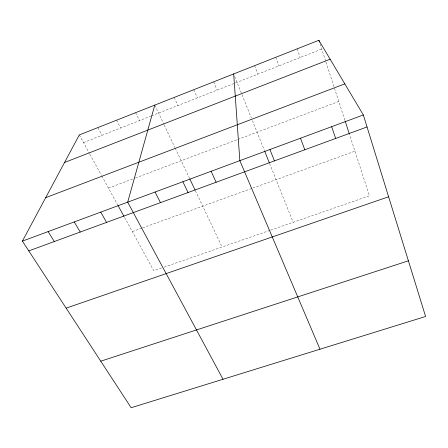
<?xml version="1.0" encoding="UTF-8"?>
<svg xmlns="http://www.w3.org/2000/svg" width="448" height="448" viewBox="0 0 448 448"><rect width="100%" height="100%" fill="white"/><g stroke="black" fill="none" stroke-linecap="round" stroke-linejoin="round"><path stroke-width="0.34" stroke-dasharray="2.24 1.68" d="M83.496 142.57L150.942 116.105M151.581 115.853L321.726 49.084M108.472 188.115L134.758 178.226M135.408 177.979L237.149 139.703M237.787 139.462L338.772 101.472M132.306 231.566L141.938 228.088M142.582 227.858L252.19 188.289M252.851 188.054L354.95 151.2M161.554 268.033L153.787 270.732L124.292 216.95M164.147 267.137L270.043 230.345M270.682 230.121L369.46 195.804L349.378 134.081M79.302 134.932L89.527 153.563M89.858 154.174L101.522 175.437M101.853 176.042L117.662 204.87M97.86 127.596L101.959 135.324M116.626 120.182L120.624 127.999M135.598 112.683L139.496 120.596M154.778 105.106L163.895 124.32M164.192 124.942L174.894 147.504M175.196 148.131L189.493 178.265M195.39 190.691L222.107 246.999M174.177 97.44L177.867 105.538M193.794 89.69L197.378 97.882M213.629 81.85L217.106 90.138M234.73 76.502L251.39 118.059M252.42 120.63L264.466 150.679M269.612 163.514L293.177 222.309M254.61 65.654L257.852 74.15M275.772 57.294L278.891 65.895M297.186 48.832L300.182 57.54M320.085 44.05L325.758 61.477M325.97 62.126L344.91 120.338"/><path stroke-width="0.67" d="M154.778 105.106L127.686 202.154L223.037 379.254M22.4 241.114L79.302 134.932L318.858 40.27L363.334 114.962L425.6 316.49L131.141 407.73L22.4 241.114L363.334 114.962M64.54 162.478L330.148 59.231M45.685 197.669L344.82 83.871M28.778 250.891L367.041 126.958M66.142 308.14L388.612 196.773M100.761 361.183L408.397 260.809M48.11 231.599L54.314 241.534M74.222 221.939L80.237 232.036M100.744 212.122L106.562 222.393M117.992 205.464L123.956 216.345M155.053 192.03L160.468 202.642M182.862 181.737L188.059 192.534M189.79 178.892L195.098 190.075M211.126 171.282L216.098 182.258M319.984 349.216L239.842 160.653L233.694 73.92M264.723 151.318L269.354 162.87M269.931 149.52L274.428 160.888M300.53 138.197L304.774 149.772M331.66 126.678L335.642 138.46M318.858 40.27L319.469 42.157M345.117 120.988L349.166 133.426"/></g></svg>
